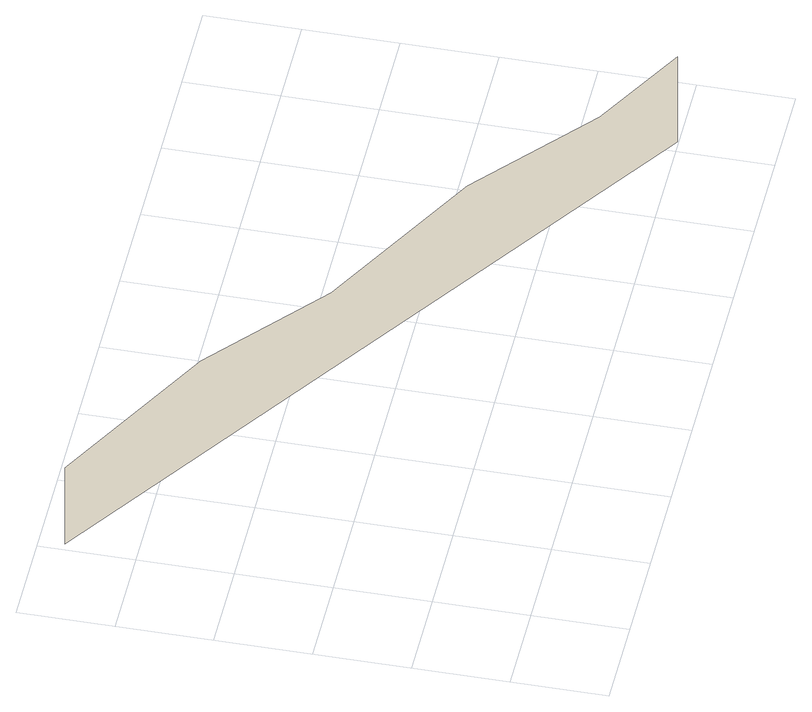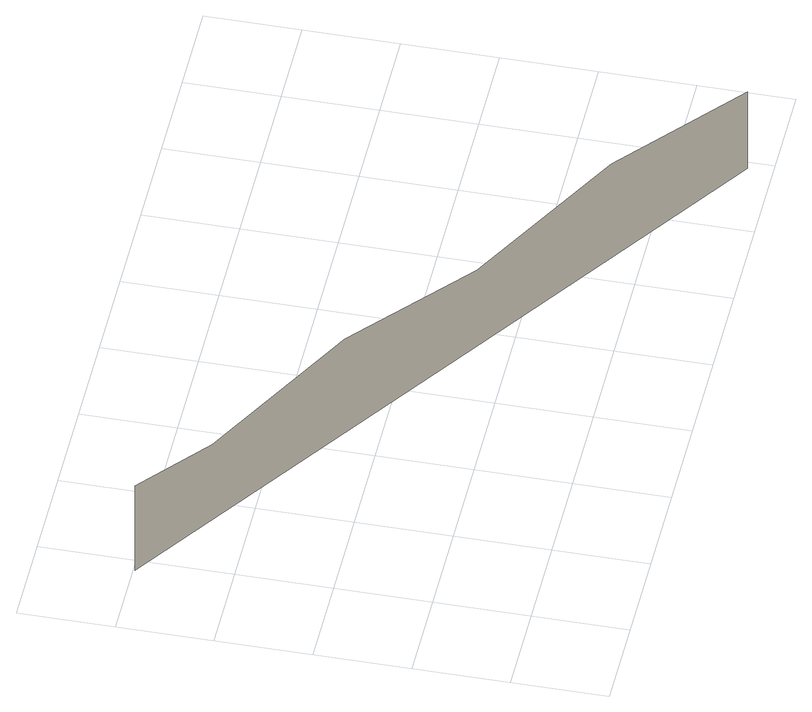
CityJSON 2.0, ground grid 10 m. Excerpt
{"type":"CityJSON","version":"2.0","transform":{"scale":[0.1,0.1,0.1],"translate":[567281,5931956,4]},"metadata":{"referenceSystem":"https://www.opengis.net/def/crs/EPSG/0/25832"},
"CityObjects":{
"building1":{"type":"Building","attributes":{"Grundfläche 2D":"37294.614935","Grundhöhe NN":"4.734"},"geometry":[{"type":"MultiSurface","lod":"3","boundaries":[[[0,1,2,3,4,5,6,7,8,9]]],"semantics":{"surfaces":[{"type":"WallSurface"}],"values":[0]}}]}
},
"vertices":[
[9,474,7],[9,474,109],[166,369,132],[317,268,109],[321,266,109],[473,164,132],[626,62,108],[715,2,120],[715,2,7],[317,268,7]
]}
